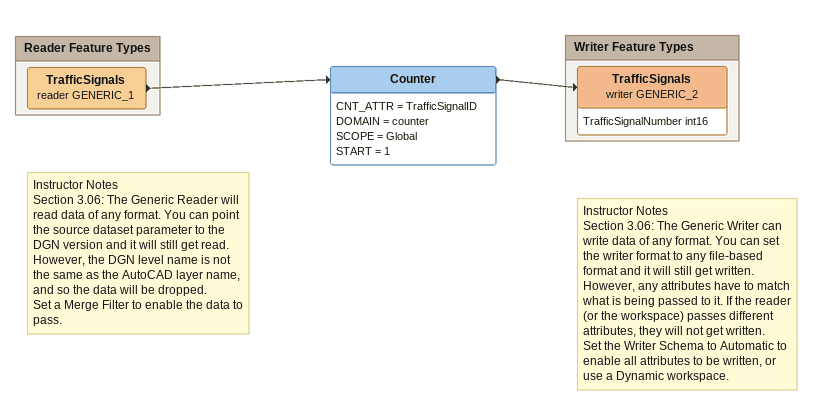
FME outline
Note: Instructor Notes / Section 3.06: The Generic Reader will read data of any format. You can point the source dataset parameter to the DGN version and it will still get read. / However, the DGN level name is not the same as the AutoCAD layer name, and so the data will be dropped. / Set a Merge Filter to enable the data to pass.
Note: Instructor Notes / Section 3.06: The Generic Writer can write data of any format. You can set the writer format to any file-based format and it will still get written. / However, any attributes have to match what is being passed to it. If the reader (or the workspace) passes different attributes, they will not get written. / Set the Writer Schema to Automatic to enable all attributes to be written, or use a Dynamic workspace.
Counter
    CNT_ATTR = TrafficSignalID
    DOMAIN = counter
    SCOPE = Global
    START = 1
    -> TrafficSignals (writer GENERIC_2)

Bookmark: Reader Feature Types
TrafficSignals (reader GENERIC_1)
    -> Counter

Bookmark: Writer Feature Types
TrafficSignals (writer GENERIC_2)
    attributes: TrafficSignalNumber int16
